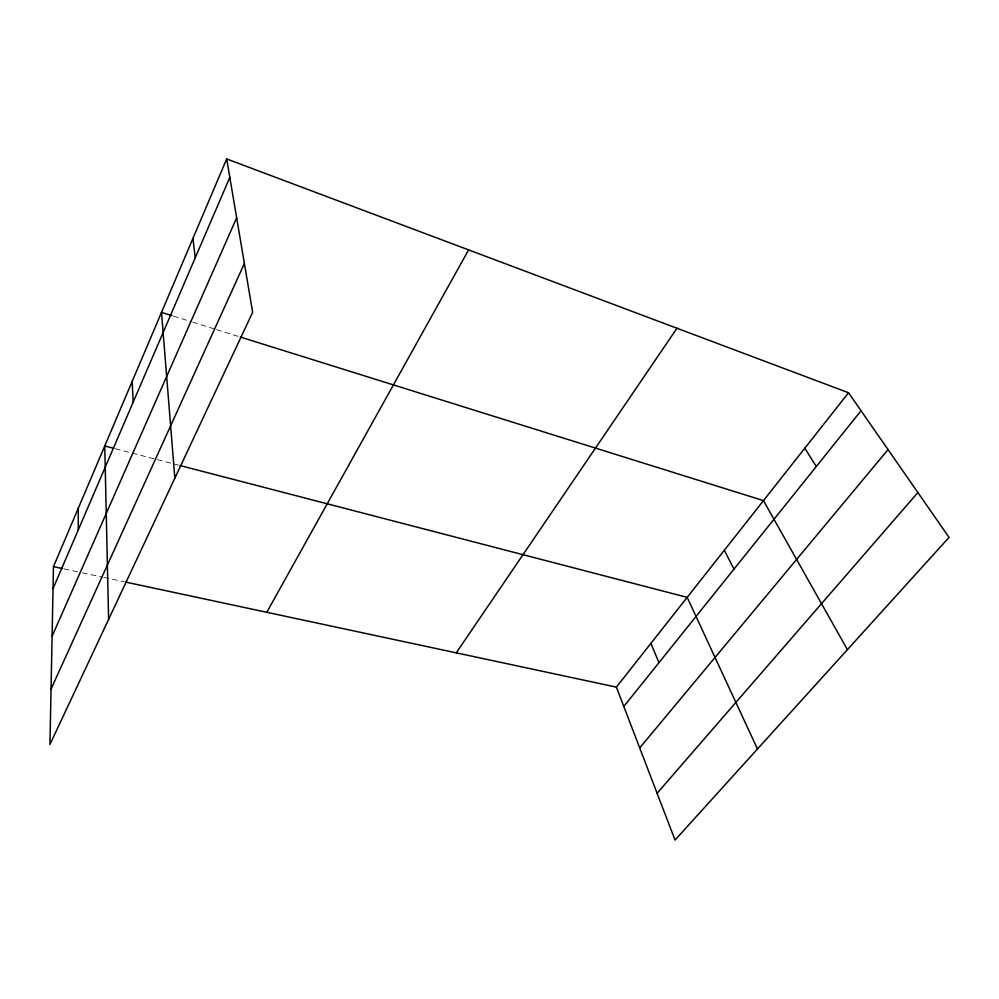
<?xml version="1.0" encoding="UTF-8"?>
<svg xmlns="http://www.w3.org/2000/svg" width="999" height="999" viewBox="0 0 999 999"><rect width="100%" height="100%" fill="white"/><g stroke="black" fill="none" stroke-linecap="round" stroke-linejoin="round"><path stroke-width="0.75" stroke-dasharray="5 3.75" d="M64.148 568.931L80.931 572.514M82.455 572.839L102.285 577.085M103.809 577.41L123.651 581.655M115.272 448.701L155.869 459.265M157.38 459.652L178.434 465.122M173.401 316.109L191.246 321.69M192.732 322.153L215.047 329.133M216.533 329.595L238.848 336.576"/><path stroke-width="1.5" d="M78.272 529.907L78.284 508.254M226.698 158.941L53.471 566.645L49.95 744.455L252.647 312.3L226.698 158.941L848.538 392.744L949.05 537.387L675.037 840.059L616.395 687.125L125.175 581.98M53.034 588.611L229.82 177.36M52.098 636.226L236.651 217.794M51.049 689.06L244.38 263.474M266.795 612.3L468.606 249.887M456.256 652.846L676.972 328.234M616.395 687.125L848.538 392.744M623.813 706.468L861.038 410.726M639.71 747.939L888.036 449.6M657.092 793.281L917.894 492.544M53.471 566.645L62.625 568.593M113.761 448.314L104.745 445.966L108.604 619.392M179.932 465.509L687.175 597.365L757.479 749M171.915 315.647L161.501 312.387L174.837 478.196M240.334 337.038L763.473 500.624L847.414 649.65M804.819 448.189L816.27 466.533M724.312 550.274L733.953 569.155M650.873 643.406L658.965 662.637M192.932 238.411L195.242 257.779M132.168 381.418L133.179 402.16"/></g></svg>
